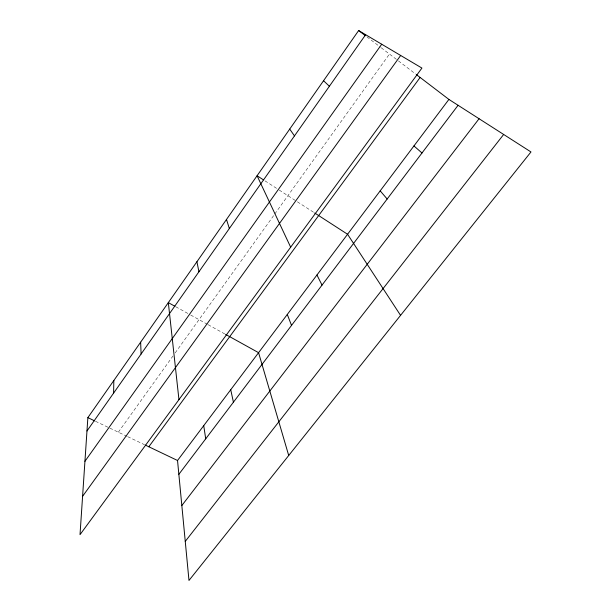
<?xml version="1.0" encoding="UTF-8"?>
<svg xmlns="http://www.w3.org/2000/svg" width="611" height="611" viewBox="0 0 611 611"><rect width="100%" height="100%" fill="white"/><g stroke="black" fill="none" stroke-linecap="round" stroke-linejoin="round"><path stroke-width="0.46" stroke-dasharray="3.06 2.29" d="M118.335 432.191L172.944 356.03M175.166 352.937L274.255 214.744M274.797 213.98L389.467 54.058M95.484 421.269L109.025 427.746M109.873 428.151L126.805 436.239M127.646 436.644L144.578 444.739M175.792 306.76L189.899 314.589M190.731 315.047L207.32 324.25M208.152 324.708L224.726 333.904M264.991 180.856L278.433 189.547M279.219 190.059L296.595 201.294M297.381 201.798L313.939 212.506M366.921 36.859L380.447 47.177M381.195 47.75L397.692 60.336M398.441 60.909L415.648 74.038"/><path stroke-width="0.92" d="M113.593 393.133L113.837 380.508M87.869 417.626L80.018 534.656L421.926 68.073L358.649 30.55L87.869 417.626L94.636 420.864M86.968 430.992L365.645 34.697M84.937 461.305L381.715 44.229M82.592 496.308L400.671 55.471M148.809 446.763L420.131 77.46M177.534 460.495L448.909 99.417L530.982 151.956L188.982 580.45L177.534 460.495L145.426 445.144M178.855 474.312L458.082 105.291M181.834 505.534L479.077 118.733M185.255 541.399L503.655 134.466M174.96 306.302L168.323 302.621L178.954 399.64M225.558 334.362L258.568 352.677L288.713 455.5M263.41 179.833L257.078 175.739L290.668 247.195M314.726 213.018L347.567 234.257L400.564 315.36M358.649 30.55L365.416 35.713M416.397 74.611L448.909 99.417M413.945 145.937L421.995 152.994M323.547 80.728L329.39 86.258M380.187 190.853L387.175 199.01M289.713 129.089L294.479 135.902M316.949 275.003L322.035 285.093M287.292 314.459L291.531 325.403M226.498 219.464L229.346 228.529M230.729 389.719L233.417 402.206M196.925 261.737L198.926 271.788M203.73 425.646L205.716 438.813M140.645 342.191L141.095 354.021"/></g></svg>
